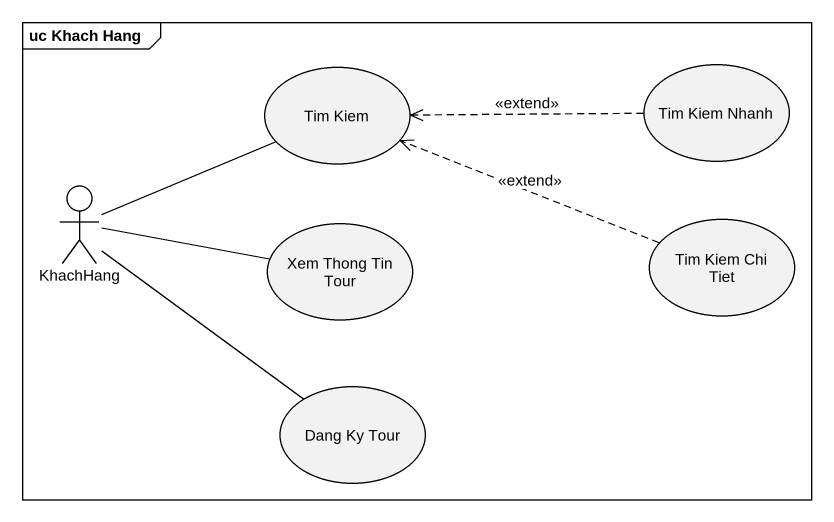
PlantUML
@startuml
mainframe uc Khach Hang
usecase "Tim Kiem" as Tim_Kiem
usecase "Tim Kiem Nhanh" as Tim_Kiem_Nhanh
actor KhachHang
usecase "Xem Thong Tin Tour" as Xem_Thong_Tin_Tour
usecase "Tim Kiem Chi Tiet" as Tim_Kiem_Chi_Tiet
usecase "Dang Ky Tour" as Dang_Ky_Tour
Tim_Kiem_Nhanh .left.> Tim_Kiem : <<extend>>
KhachHang -right- Tim_Kiem
KhachHang -right- Xem_Thong_Tin_Tour
KhachHang -- Dang_Ky_Tour
Tim_Kiem_Chi_Tiet .left.> Tim_Kiem : <<extend>>
@enduml
